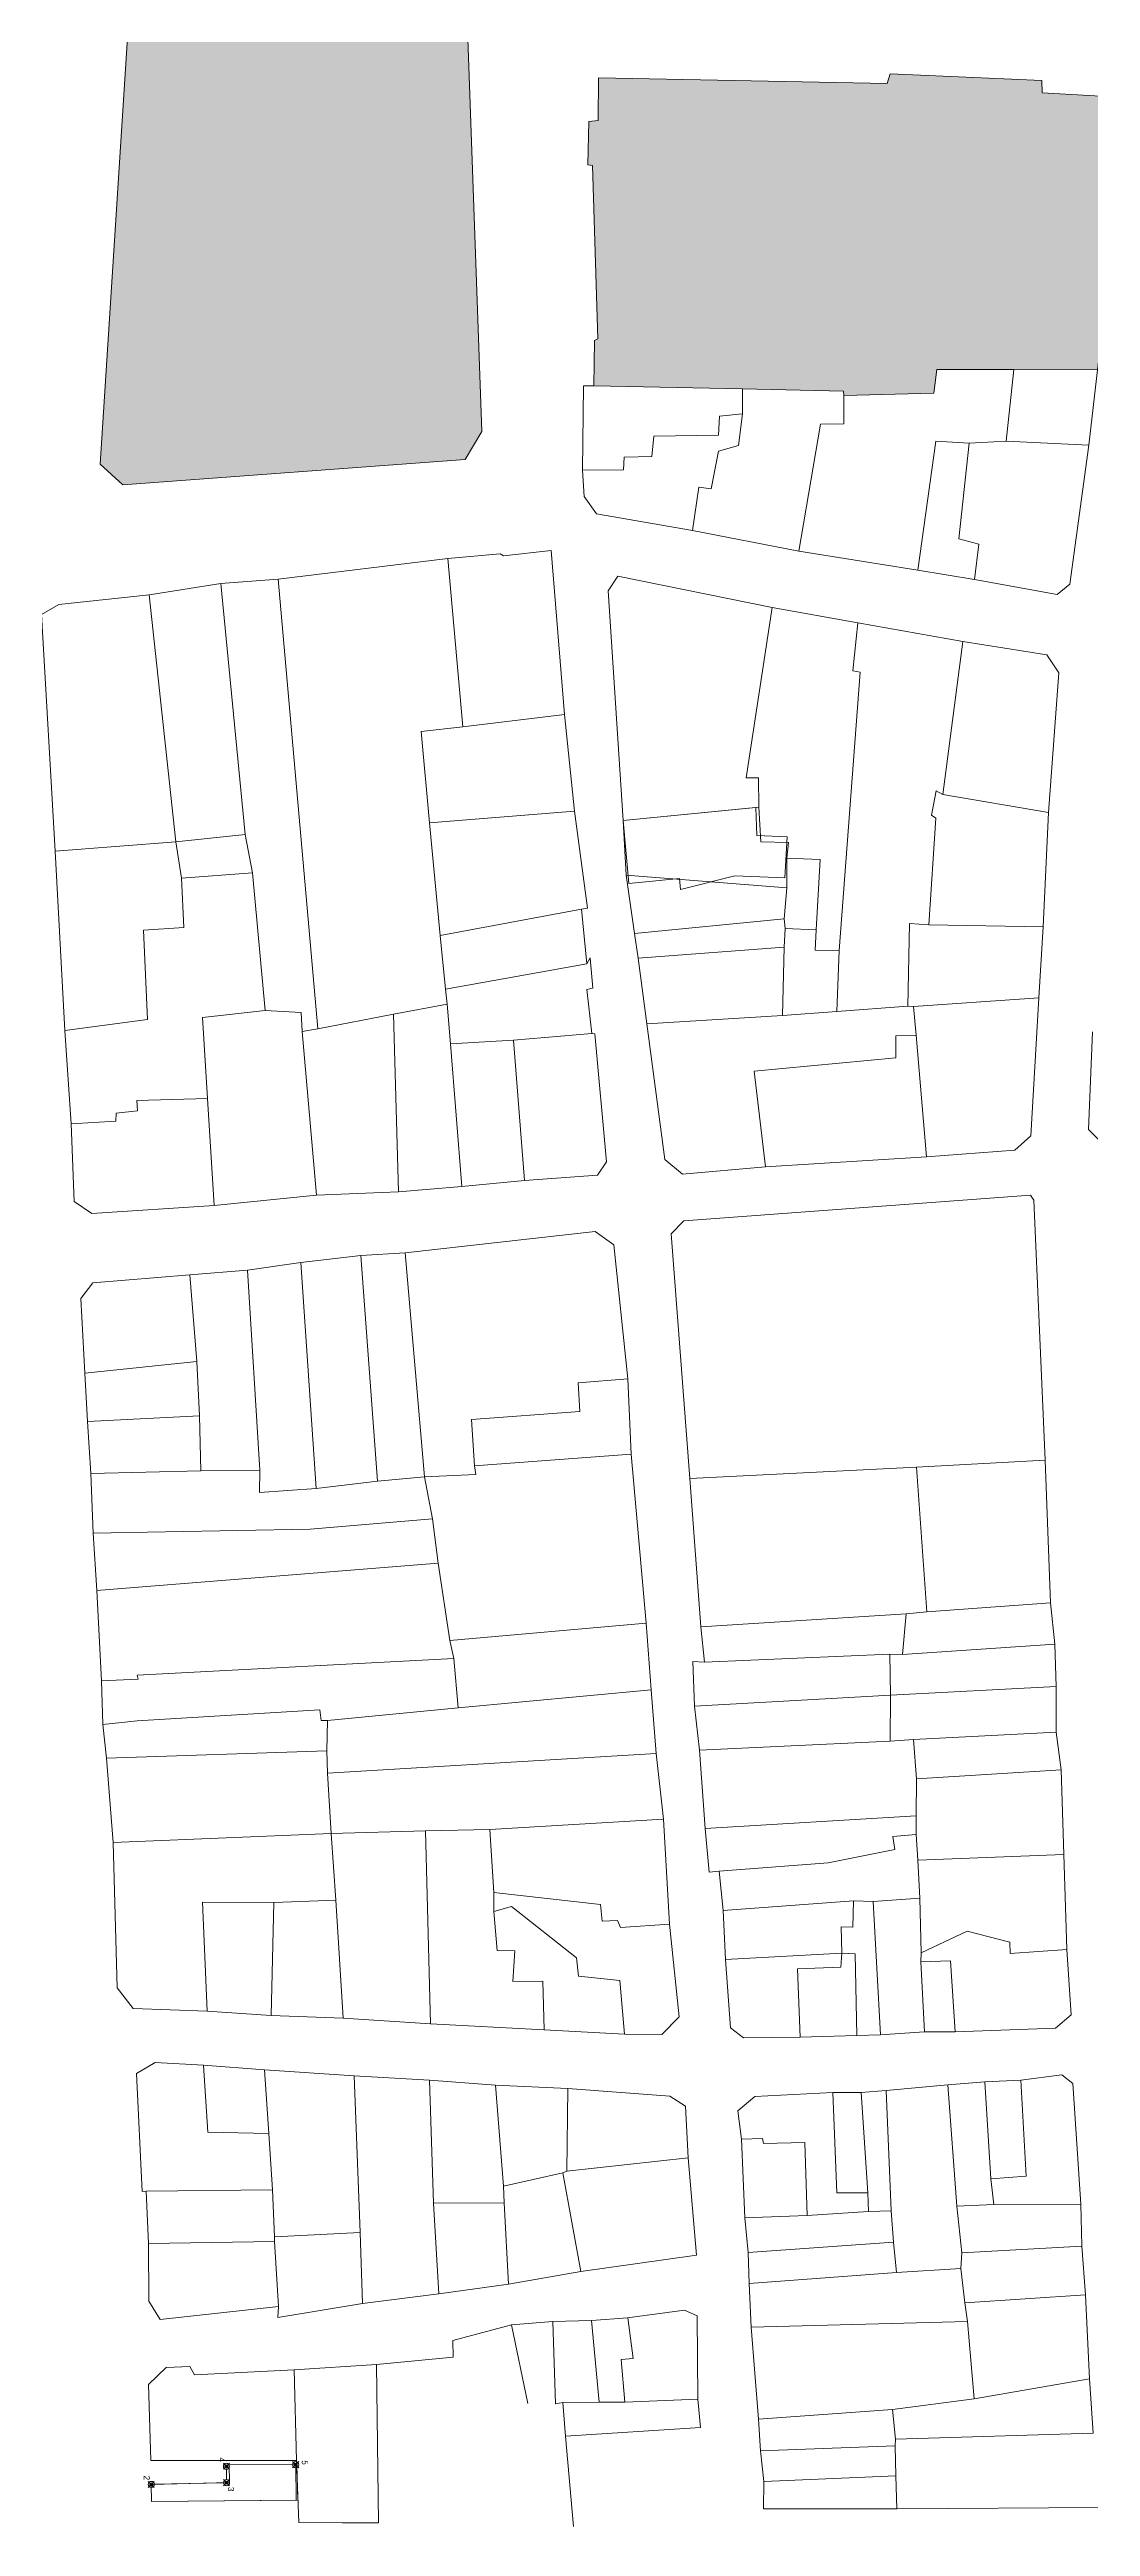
# Model space of a CAD drawing. Header units: millimetres. Extents: x 613361 to 614677, y 1317501 to 1318598.
# Drawn here: x 613640 to 613810.8, y 1317501.2 to 1317907.9 of the extents above; entities that cross this region are included whole.
import ezdxf
from ezdxf.enums import TextEntityAlignment as Align

# ---------------------------------------------------------------- set-up
doc = ezdxf.new("R2010")
doc.units = ezdxf.units.MM
doc.header["$PDMODE"] = 35
doc.header["$PDSIZE"] = 0.5
doc.layers.add('2', color=7, linetype='Continuous')
doc.layers.add('CVL_CUADCON_LIN', color=8, linetype='Continuous')
doc.styles.get("Standard").update_dxf_attribs({"font": 'TCCM____.TTF'})

msp = doc.modelspace()

# ---------------------------------------------------------------- hatches: boundary and pattern name
at = {"true_color": 0x939598}
h = msp.add_hatch(color=252, dxfattribs=at)
h.paths.add_polyline_path([(613977.27565, 1318184.40079), (613855.09465, 1318179.55379), (613858.63065, 1318118.32379), (613920.45265, 1318121.51279), (613922.78665, 1318089.78379), (613983.13065, 1318093.77779)])
h.paths.add_polyline_path([(613722.17065, 1318170.02479), (613719.49965, 1318174.47879), (613692.06265, 1318173.96979), (613691.59365, 1318159.64579), (613675.94365, 1318159.50779), (613667.96465, 1318159.71679), (613658.81565, 1318159.97079), (613659.40665, 1318130.71979), (613646.59465, 1318131.66479), (613629.00265, 1318133.24179), (613611.46165, 1318134.81979), (613600.32965, 1318135.31679), (613598.95665, 1318135.51179), (613598.97965, 1318123.72979), (613599.15665, 1318111.79579), (613599.58665, 1318075.68779), (613708.34465, 1318073.65479), (613712.39365, 1318076.21679)])
h.paths.add_polyline_path([(613708.24165, 1317920.42879), (613707.01165, 1317954.39879), (613702.92165, 1317958.33779), (613659.57165, 1317958.95879), (613655.63065, 1317955.33079), (613653.41365, 1317920.12279), (613648.24265, 1317839.78079), (613652.00965, 1317836.39079), (613708.16965, 1317840.54279), (613710.94965, 1317845.17479)])
h.paths.add_polyline_path([(613817.35365, 1317899.93479), (613802.92765, 1317900.74879), (613802.87065, 1317902.78079), (613777.98265, 1317903.86379), (613777.47865, 1317902.28779), (613730.09165, 1317903.19279), (613730.00965, 1317896.23379), (613728.48665, 1317896.02579), (613728.30265, 1317888.91479), (613729.11465, 1317888.81579), (613729.95365, 1317860.37479), (613729.44665, 1317860.06879), (613729.31465, 1317852.65279), (613753.74465, 1317852.17679), (613770.30265, 1317851.77679), (613770.35465, 1317851.06579), (613785.13265, 1317851.42079), (613785.63065, 1317855.33279), (613798.27665, 1317855.32579), (613811.98865, 1317855.27079)])

# ---------------------------------------------------------------- linework, layer by layer
at = {"layer": '2', "color": 1, "linetype": 'ByBlock', "lineweight": 0}
for p, q in [((613727.63865, 1317852.64679), (613727.47265, 1317838.78079)), ((613729.31465, 1317852.65279), (613727.63865, 1317852.64679)), ((613753.74465, 1317852.17679), (613729.31465, 1317852.65279)), ((613753.70465, 1317848.06279), (613753.74465, 1317852.17679)), ((613753.74465, 1317852.17679), (613770.30265, 1317851.77679)), ((613785.13265, 1317851.42079), (613785.63065, 1317855.33279)), ((613785.63065, 1317855.33279), (613798.27665, 1317855.32579)), ((613798.27665, 1317855.32579), (613796.98765, 1317843.53779)), ((613811.98865, 1317855.27079), (613798.27665, 1317855.32579)), ((613810.60065, 1317842.92379), (613811.98865, 1317855.27079)), ((613749.94765, 1317847.69479), (613753.70465, 1317848.06279)), ((613753.70465, 1317848.06279), (613753.05865, 1317842.87979)), ((613770.30265, 1317851.77679), (613770.35465, 1317851.06579)), ((613770.35465, 1317851.06579), (613785.13265, 1317851.42079)), ((613770.35465, 1317851.06579), (613770.36765, 1317846.39279)), ((613738.84365, 1317841.05379), (613739.13865, 1317844.40679)), ((613739.13865, 1317844.40679), (613749.80365, 1317844.54479)), ((613749.80365, 1317844.54479), (613749.94765, 1317847.69479)), ((613766.50765, 1317846.32879), (613762.95865, 1317825.49179)), ((613770.36765, 1317846.39279), (613766.50765, 1317846.32879)), ((613734.17665, 1317838.85379), (613734.27265, 1317840.93679)), ((613734.27265, 1317840.93679), (613738.84365, 1317841.05379)), ((613749.76065, 1317841.90379), (613748.55765, 1317835.75379)), ((613753.05865, 1317842.87979), (613749.76065, 1317841.90379)), ((613782.51965, 1317822.40979), (613785.45965, 1317843.54879)), ((613785.45965, 1317843.54879), (613790.94465, 1317843.26279)), ((613790.94465, 1317843.26279), (613789.20965, 1317827.51179)), ((613790.94465, 1317843.26279), (613796.98765, 1317843.53779)), ((613796.98765, 1317843.53779), (613810.60065, 1317842.92379)), ((613727.47265, 1317838.78079), (613734.17665, 1317838.85379)), ((613746.52565, 1317836.00079), (613745.52965, 1317828.88679)), ((613748.55765, 1317835.75379), (613746.52565, 1317836.00079)), ((613762.95865, 1317825.49179), (613745.52965, 1317828.88679)), ((613789.20965, 1317827.51179), (613792.51365, 1317826.65979)), ((613677.49565, 1317820.93479), (613705.36965, 1317824.28079)), ((613705.36965, 1317824.28079), (613707.78065, 1317796.65779)), ((613762.95865, 1317825.49179), (613782.51965, 1317822.40979)), ((613792.51365, 1317826.65979), (613791.81865, 1317820.86679)), ((613668.05165, 1317820.19179), (613656.32465, 1317818.32379)), ((613668.05165, 1317820.19179), (613677.49565, 1317820.93479)), ((613672.07365, 1317779.01379), (613668.05165, 1317820.19179)), ((613677.49565, 1317820.93479), (613683.99365, 1317747.10579)), ((613791.81865, 1317820.86679), (613782.51965, 1317822.40979)), ((613656.32465, 1317818.32379), (613660.70065, 1317777.80679)), ((613758.61565, 1317816.23379), (613754.32365, 1317788.28379)), ((613758.61565, 1317816.23379), (613772.63965, 1317813.74179)), ((613772.63965, 1317813.74179), (613771.84865, 1317805.86579)), ((613789.91565, 1317810.70179), (613772.63965, 1317813.74179)), ((613786.58165, 1317785.54879), (613789.91565, 1317810.70179)), ((613773.01765, 1317805.66679), (613769.58565, 1317759.94279)), ((613771.84865, 1317805.86579), (613773.01765, 1317805.66679)), ((613700.97665, 1317795.92379), (613707.78065, 1317796.65779)), ((613702.33765, 1317780.89379), (613700.97665, 1317795.92379)), ((613707.78065, 1317796.65779), (613724.48365, 1317798.69579)), ((613724.48365, 1317798.69579), (613726.15165, 1317782.80379)), ((613754.32365, 1317788.28379), (613756.35565, 1317788.29079)), ((613756.35565, 1317788.29079), (613756.41965, 1317783.46579)), ((613726.15165, 1317782.80379), (613702.33765, 1317780.89379)), ((613726.15165, 1317782.80379), (613728.27765, 1317766.91279)), ((613756.41965, 1317783.46579), (613734.12965, 1317781.30679)), ((613756.41965, 1317783.46579), (613756.73965, 1317777.77779)), ((613784.76165, 1317782.13979), (613785.51265, 1317786.15479)), ((613785.51265, 1317786.15479), (613786.58165, 1317785.54879)), ((613803.95865, 1317782.61179), (613786.58165, 1317785.54879)), ((613672.07365, 1317779.01379), (613660.70065, 1317777.80679)), ((613673.25865, 1317772.66879), (613672.07365, 1317779.01379)), ((613702.33765, 1317780.89379), (613704.06365, 1317762.41179)), ((613734.12965, 1317781.30679), (613734.61065, 1317772.31879)), ((613784.30265, 1317764.15779), (613785.47465, 1317781.68479)), ((613785.47465, 1317781.68479), (613784.76165, 1317782.13979)), ((613803.95865, 1317782.61179), (613803.09565, 1317763.81579)), ((613660.70065, 1317777.80679), (613640.89765, 1317776.26579)), ((613640.89765, 1317776.26579), (613642.45065, 1317746.81279)), ((613660.70065, 1317777.80679), (613661.63065, 1317771.81679)), ((613756.73965, 1317777.77779), (613761.25965, 1317777.69179)), ((613760.97565, 1317770.22479), (613761.01265, 1317775.10079)), ((613761.25965, 1317777.69179), (613761.01265, 1317775.10079)), ((613761.01265, 1317775.10079), (613766.44765, 1317774.86479)), ((613766.44765, 1317774.86479), (613765.81865, 1317763.33279)), ((613661.63065, 1317771.81679), (613673.25865, 1317772.66879)), ((613662.00865, 1317763.74179), (613661.63065, 1317771.81679)), ((613675.35165, 1317750.07379), (613673.25865, 1317772.66879)), ((613734.61065, 1317772.31879), (613760.97565, 1317770.22479)), ((613736.00865, 1317762.72379), (613734.61065, 1317772.31879)), ((613704.06365, 1317762.41179), (613727.31265, 1317766.70679)), ((613728.27765, 1317766.91279), (613727.31265, 1317766.70679)), ((613727.31265, 1317766.70679), (613728.14965, 1317757.77079)), ((613760.97565, 1317770.22479), (613760.58265, 1317765.14379)), ((613655.40765, 1317763.26179), (613662.00865, 1317763.74179)), ((613656.05665, 1317748.63679), (613655.40765, 1317763.26179)), ((613760.58265, 1317765.14379), (613736.00865, 1317762.72379)), ((613736.00865, 1317762.72379), (613736.57765, 1317758.71279)), ((613760.54465, 1317760.47079), (613760.73965, 1317763.56979)), ((613760.73965, 1317763.56979), (613760.58265, 1317765.14379)), ((613765.81865, 1317763.33279), (613760.73965, 1317763.56979)), ((613765.81865, 1317763.33279), (613765.67565, 1317759.98079)), ((613780.88565, 1317750.78779), (613781.15365, 1317764.35079)), ((613781.15365, 1317764.35079), (613784.30265, 1317764.15779)), ((613803.09565, 1317763.81579), (613784.30265, 1317764.15779)), ((613803.09565, 1317763.81579), (613802.36465, 1317752.18179)), ((613704.95165, 1317753.57679), (613704.06365, 1317762.41179)), ((613728.14965, 1317757.77079), (613728.70565, 1317758.73679)), ((613728.70565, 1317758.73679), (613729.12565, 1317753.76079)), ((613736.57765, 1317758.71279), (613760.54465, 1317760.47079)), ((613738.02865, 1317747.89979), (613736.57765, 1317758.71279)), ((613760.54465, 1317760.47079), (613760.26965, 1317749.29579)), ((613765.67565, 1317759.98079), (613769.58565, 1317759.94279)), ((613769.58565, 1317759.94279), (613769.20665, 1317749.93579)), ((613728.14965, 1317757.77079), (613704.95165, 1317753.57679)), ((613705.21165, 1317751.13979), (613696.42965, 1317749.48479)), ((613704.95165, 1317753.57679), (613705.21165, 1317751.13979)), ((613705.21165, 1317751.13979), (613705.78765, 1317744.64079)), ((613729.12565, 1317753.76079), (613728.16065, 1317753.55479)), ((613728.16065, 1317753.55479), (613728.99365, 1317746.29479)), ((613769.20665, 1317749.93579), (613780.88565, 1317750.78779)), ((613780.88565, 1317750.78779), (613781.79965, 1317750.74079)), ((613802.36465, 1317752.18179), (613781.79965, 1317750.74079)), ((613781.79965, 1317750.74079), (613782.21865, 1317746.01879)), ((613642.45065, 1317746.81279), (613656.05665, 1317748.63679)), ((613643.50765, 1317731.47679), (613642.45065, 1317746.81279)), ((613675.35165, 1317750.07379), (613665.09565, 1317748.92079)), ((613665.09565, 1317748.92079), (613665.89365, 1317735.66779)), ((613681.24365, 1317749.78879), (613675.35165, 1317750.07379)), ((613681.40465, 1317746.64079), (613681.24365, 1317749.78879)), ((613683.99365, 1317747.10579), (613681.40465, 1317746.64079)), ((613681.40465, 1317746.64079), (613683.76265, 1317719.77979)), ((613696.42965, 1317749.48479), (613683.99365, 1317747.10579)), ((613696.42965, 1317749.48479), (613697.27065, 1317720.33379)), ((613716.14665, 1317745.23479), (613728.99365, 1317746.29479)), ((613760.26965, 1317749.29579), (613738.02865, 1317747.89979)), ((613769.20665, 1317749.93579), (613760.26965, 1317749.29579)), ((613705.78765, 1317744.64079), (613716.14665, 1317745.23479)), ((613707.62865, 1317721.18179), (613705.78765, 1317744.64079)), ((613717.93665, 1317722.18179), (613716.14665, 1317745.23479)), ((613778.87665, 1317742.34979), (613755.62265, 1317740.13779)), ((613782.21865, 1317746.01879), (613778.86765, 1317745.95579)), ((613778.86765, 1317745.95579), (613778.87665, 1317742.34979)), ((613783.94865, 1317726.06279), (613782.21865, 1317746.01879)), ((613755.62265, 1317740.13779), (613757.49365, 1317724.44979)), ((613665.89365, 1317735.66779), (613654.26465, 1317735.32279)), ((613654.26465, 1317735.32279), (613654.37065, 1317733.59679)), ((613665.89365, 1317735.66779), (613667.00765, 1317718.09679)), ((613650.81965, 1317731.90779), (613643.50765, 1317731.47679)), ((613650.91765, 1317733.22879), (613650.81965, 1317731.90779)), ((613654.37065, 1317733.59679), (613650.91765, 1317733.22879)), ((613757.49365, 1317724.44979), (613783.94865, 1317726.06279)), ((613707.62865, 1317721.18179), (613717.93665, 1317722.18179)), ((613667.00765, 1317718.09679), (613683.76265, 1317719.77979)), ((613683.76265, 1317719.77979), (613697.27065, 1317720.33379)), ((613697.27065, 1317720.33379), (613707.62865, 1317721.18179)), ((613681.20265, 1317708.74879), (613691.05265, 1317709.84979)), ((613691.05265, 1317709.84979), (613698.36465, 1317710.33179)), ((613691.05265, 1317709.84979), (613693.79365, 1317672.83179)), ((613698.36465, 1317710.33179), (613701.51165, 1317673.51779)), ((613662.97565, 1317706.70579), (613672.47065, 1317707.44979)), ((613664.13165, 1317692.48879), (613662.97565, 1317706.70579)), ((613681.20265, 1317708.74879), (613672.47065, 1317707.44979)), ((613672.47065, 1317707.44979), (613674.48965, 1317674.64479)), ((613683.74065, 1317671.62879), (613681.20265, 1317708.74879)), ((613645.75165, 1317690.54679), (613664.13165, 1317692.48879)), ((613645.75165, 1317690.54679), (613646.17965, 1317682.62479)), ((613664.56165, 1317683.55079), (613664.13165, 1317692.48879)), ((613726.76165, 1317688.94279), (613734.88565, 1317689.63079)), ((613734.88565, 1317689.63079), (613735.42765, 1317677.23979)), ((613727.02865, 1317684.27079), (613726.76165, 1317688.94279)), ((613646.17965, 1317682.62479), (613664.56165, 1317683.55079)), ((613646.17965, 1317682.62479), (613646.71065, 1317674.09379)), ((613664.78965, 1317674.51079), (613664.56165, 1317683.55079)), ((613709.25665, 1317682.94079), (613727.02865, 1317684.27079)), ((613709.73365, 1317675.32379), (613709.25665, 1317682.94079)), ((613735.42765, 1317677.23979), (613709.73365, 1317675.32379)), ((613735.42765, 1317677.23979), (613737.88965, 1317649.51579)), ((613646.71065, 1317674.09379), (613664.78965, 1317674.51079)), ((613647.14365, 1317664.29179), (613646.71065, 1317674.09379)), ((613674.48965, 1317674.64479), (613664.78965, 1317674.51079)), ((613674.48965, 1317674.64479), (613674.44865, 1317670.98779)), ((613693.79365, 1317672.83179), (613701.51165, 1317673.51779)), ((613701.51165, 1317673.51779), (613709.94065, 1317673.90279)), ((613701.51165, 1317673.51779), (613702.85065, 1317666.66579)), ((613709.94065, 1317673.90279), (613709.73365, 1317675.32379)), ((613782.30965, 1317675.11379), (613745.08765, 1317673.25979)), ((613745.08765, 1317673.25979), (613746.88065, 1317648.93679)), ((613803.38265, 1317676.25179), (613782.30965, 1317675.11379)), ((613782.30965, 1317675.11379), (613783.99865, 1317651.34879)), ((613804.30965, 1317652.84079), (613803.38265, 1317676.25179)), ((613674.44865, 1317670.98779), (613683.74065, 1317671.62879)), ((613693.79365, 1317672.83179), (613683.74065, 1317671.62879)), ((613682.74365, 1317664.92179), (613647.14365, 1317664.29179)), ((613702.85065, 1317666.66579), (613682.74365, 1317664.92179)), ((613702.85065, 1317666.66579), (613703.73365, 1317659.35479)), ((613647.14365, 1317664.29179), (613647.72765, 1317654.89779)), ((613703.73365, 1317659.35479), (613647.72765, 1317654.89779)), ((613705.69765, 1317646.66379), (613703.73365, 1317659.35479)), ((613647.72765, 1317654.89779), (613648.47865, 1317640.06879)), ((613783.99865, 1317651.34879), (613804.30965, 1317652.84079)), ((613804.98865, 1317646.08779), (613804.30965, 1317652.84079)), ((613737.88965, 1317649.51579), (613705.69765, 1317646.66379)), ((613737.88965, 1317649.51579), (613738.73165, 1317638.54779)), ((613746.88065, 1317648.93679), (613780.59765, 1317651.03279)), ((613747.45465, 1317643.09779), (613746.88065, 1317648.93679)), ((613780.59765, 1317651.03279), (613780.00565, 1317644.37679)), ((613783.99865, 1317651.34879), (613780.59765, 1317651.03279)), ((613706.31565, 1317643.71979), (613705.69765, 1317646.66379)), ((613780.00565, 1317644.37679), (613804.98865, 1317646.08779)), ((613804.98865, 1317646.08779), (613805.21065, 1317639.12979)), ((613654.36765, 1317640.95279), (613706.31565, 1317643.71979)), ((613654.52165, 1317640.34379), (613654.36765, 1317640.95279)), ((613707.04865, 1317635.59579), (613706.31565, 1317643.71979)), ((613745.84865, 1317635.87979), (613745.57565, 1317643.19279)), ((613745.57565, 1317643.19279), (613747.45465, 1317643.09779)), ((613747.45465, 1317643.09779), (613777.92365, 1317644.42079)), ((613780.00565, 1317644.37679), (613777.92365, 1317644.42079)), ((613777.92365, 1317644.42079), (613778.04265, 1317637.71679)), ((613648.47865, 1317640.06879), (613654.52165, 1317640.34379)), ((613648.47865, 1317640.06879), (613648.70165, 1317632.85779)), ((613738.73165, 1317638.54779), (613707.04865, 1317635.59579)), ((613739.57265, 1317628.08779), (613738.73165, 1317638.54779)), ((613778.04265, 1317637.71679), (613745.84865, 1317635.87979)), ((613778.04265, 1317637.71679), (613777.96165, 1317630.14879)), ((613805.21065, 1317639.12979), (613778.04265, 1317637.71679)), ((613805.21065, 1317639.12979), (613805.23065, 1317631.61279)), ((613648.70165, 1317632.85779), (613654.33665, 1317633.48679)), ((613648.70165, 1317632.85779), (613649.32565, 1317627.32379)), ((613654.33665, 1317633.48679), (613684.34765, 1317635.26479)), ((613684.34765, 1317635.26479), (613684.55565, 1317633.53879)), ((613684.55565, 1317633.53879), (613685.57065, 1317633.54179)), ((613685.57065, 1317633.54179), (613685.48265, 1317628.56379)), ((613707.04865, 1317635.59579), (613685.57065, 1317633.54179)), ((613746.68065, 1317628.67079), (613745.84865, 1317635.87979)), ((613649.32565, 1317627.32379), (613685.48265, 1317628.56379)), ((613685.48265, 1317628.56379), (613685.59465, 1317624.90779)), ((613777.96165, 1317630.14879), (613746.68065, 1317628.67079)), ((613747.57965, 1317615.82379), (613746.68065, 1317628.67079)), ((613781.77065, 1317630.41579), (613777.96165, 1317630.14879)), ((613805.23065, 1317631.61279), (613781.77065, 1317630.41579)), ((613781.77065, 1317630.41579), (613782.29565, 1317623.96679)), ((613806.00965, 1317625.41879), (613805.23065, 1317631.61279)), ((613649.32565, 1317627.32379), (613650.37865, 1317613.51179)), ((613685.59465, 1317624.90779), (613739.57265, 1317628.08779)), ((613686.17965, 1317615.00479), (613685.59465, 1317624.90779)), ((613739.57265, 1317628.08779), (613740.76965, 1317617.32379)), ((613782.29565, 1317623.96679), (613806.00965, 1317625.41879)), ((613806.45365, 1317611.55379), (613806.00965, 1317625.41879)), ((613782.29565, 1317623.96679), (613782.21065, 1317617.87179)), ((613740.76965, 1317617.32379), (613712.23165, 1317615.65279)), ((613741.73065, 1317600.10879), (613740.76965, 1317617.32379)), ((613782.21065, 1317617.87179), (613747.57965, 1317615.82379)), ((613782.21065, 1317617.87179), (613782.21865, 1317614.82379)), ((613650.37865, 1317613.51179), (613686.17965, 1317615.00479)), ((613701.66865, 1317615.41279), (613686.17965, 1317615.00479)), ((613686.17965, 1317615.00479), (613686.97165, 1317604.03679)), ((613712.23165, 1317615.65279), (613701.66865, 1317615.41279)), ((613701.66865, 1317615.41279), (613702.51665, 1317583.72179)), ((613712.23165, 1317615.65279), (613712.86965, 1317605.29279)), ((613747.57965, 1317615.82379), (613748.25865, 1317608.61379)), ((613778.72165, 1317612.37379), (613767.80765, 1317610.15279)), ((613782.21865, 1317614.82379), (613778.41065, 1317614.50579)), ((613778.41065, 1317614.50579), (613778.72165, 1317612.37379)), ((613782.21865, 1317614.82379), (613782.48465, 1317610.60879)), ((613748.25865, 1317608.61379), (613749.88365, 1317608.82179)), ((613767.80765, 1317610.15279), (613749.88365, 1317608.82179)), ((613749.88365, 1317608.82179), (613750.56165, 1317602.32279)), ((613806.45365, 1317611.55379), (613782.48465, 1317610.60879)), ((613782.48465, 1317610.60879), (613782.85665, 1317604.36279)), ((613806.95265, 1317595.96279), (613806.45365, 1317611.55379)), ((613686.97165, 1317604.03679), (613676.76365, 1317603.64679)), ((613688.14165, 1317584.63879), (613686.97165, 1317604.03679)), ((613712.86965, 1317605.29279), (613730.39665, 1317603.32079)), ((613712.86965, 1317605.29279), (613712.87765, 1317602.19479)), ((613750.56165, 1317602.32279), (613771.93865, 1317603.91979)), ((613771.93865, 1317603.91979), (613771.84865, 1317599.60179)), ((613775.18965, 1317603.82879), (613771.93865, 1317603.91979)), ((613782.85665, 1317604.36279), (613775.18965, 1317603.82879)), ((613775.18965, 1317603.82879), (613776.36565, 1317581.94179)), ((613782.85665, 1317604.36279), (613783.03365, 1317595.37379)), ((613676.76365, 1317603.64679), (613665.08265, 1317603.70779)), ((613665.08265, 1317603.70779), (613665.84265, 1317585.83179)), ((613676.76365, 1317603.64679), (613676.35765, 1317585.10579)), ((613712.87765, 1317602.19479), (613715.77065, 1317603.01779)), ((613713.45365, 1317595.79679), (613712.87765, 1317602.19479)), ((613715.77065, 1317603.01779), (613726.45865, 1317594.57179)), ((613730.39665, 1317603.32079), (613730.65765, 1317600.57879)), ((613730.65765, 1317600.57879), (613733.19665, 1317600.68979)), ((613733.19665, 1317600.68979), (613733.70765, 1317599.52279)), ((613733.70765, 1317599.52279), (613741.73065, 1317600.10879)), ((613750.56165, 1317602.32279), (613750.93865, 1317594.29879)), ((613716.34865, 1317595.70579), (613713.45365, 1317595.79679)), ((613716.00665, 1317590.67579), (613716.34865, 1317595.70579)), ((613771.84865, 1317599.60179), (613769.91865, 1317599.64579)), ((613769.91865, 1317599.64579), (613770.03165, 1317595.32979)), ((613783.03365, 1317595.37379), (613790.59065, 1317598.95479)), ((613790.59065, 1317598.95479), (613797.60465, 1317597.14979)), ((613797.60465, 1317597.14979), (613797.66065, 1317595.27079)), ((613797.66065, 1317595.27079), (613806.95265, 1317595.96279)), ((613726.45865, 1317594.57179), (613726.82265, 1317591.57579)), ((613770.03165, 1317595.32979), (613750.93865, 1317594.29879)), ((613762.72565, 1317592.76479), (613769.88565, 1317593.04279)), ((613763.16265, 1317581.54179), (613762.72565, 1317592.76479)), ((613769.88565, 1317593.04279), (613770.03165, 1317595.32979)), ((613770.03165, 1317595.32979), (613772.21565, 1317595.23479)), ((613772.21565, 1317595.23479), (613772.50665, 1317581.82679)), ((613782.98665, 1317593.90079), (613783.03365, 1317595.37379)), ((613782.98665, 1317593.90079), (613787.86165, 1317594.06979)), ((613783.57665, 1317582.42379), (613782.98665, 1317593.90079)), ((613787.86165, 1317594.06979), (613788.65465, 1317582.44079)), ((613720.93365, 1317590.74379), (613716.00665, 1317590.67579)), ((613721.15765, 1317582.76979), (613720.93365, 1317590.74379)), ((613726.82265, 1317591.57579), (613733.57865, 1317590.83679)), ((613733.57865, 1317590.83679), (613734.36465, 1317582.05279)), ((613665.84265, 1317585.83179), (613676.35765, 1317585.10579)), ((613676.35765, 1317585.10579), (613688.14165, 1317584.63879)), ((613688.14165, 1317584.63879), (613702.51665, 1317583.72179)), ((613702.51665, 1317583.72179), (613721.15765, 1317582.76979)), ((613734.36465, 1317582.05279), (613721.15765, 1317582.76979)), ((613772.50665, 1317581.82679), (613763.16265, 1317581.54179)), ((613776.36565, 1317581.94179), (613772.50665, 1317581.82679)), ((613776.36565, 1317581.94179), (613783.57665, 1317582.42379)), ((613788.65465, 1317582.44079), (613783.57665, 1317582.42379)), ((613657.28265, 1317577.37179), (613654.23965, 1317575.58379)), ((613654.23965, 1317575.58379), (613655.15565, 1317556.18479)), ((613665.20665, 1317576.94179), (613657.28265, 1317577.37179)), ((613665.20665, 1317576.94179), (613665.94665, 1317565.97279)), ((613675.26465, 1317576.16279), (613665.20665, 1317576.94179)), ((613675.95265, 1317565.75279), (613675.26465, 1317576.16279)), ((613675.26465, 1317576.16279), (613689.99465, 1317575.19779)), ((613675.26465, 1317576.16279), (613675.95265, 1317565.75279)), ((613689.99465, 1317575.19779), (613690.92865, 1317549.44979)), ((613689.99465, 1317575.19779), (613702.33865, 1317574.47779)), ((613702.33865, 1317574.47779), (613703.00265, 1317554.26479)), ((613702.33865, 1317574.47779), (613713.15865, 1317573.65079)), ((613713.15865, 1317573.65079), (613714.47265, 1317557.09779)), ((613713.15865, 1317573.65079), (613725.04365, 1317573.13279)), ((613725.04365, 1317573.13279), (613724.87765, 1317559.57079)), ((613768.57065, 1317572.46779), (613769.22465, 1317556.01379)), ((613768.57065, 1317572.46779), (613773.19165, 1317572.43279)), ((613773.19165, 1317572.43279), (613777.30465, 1317572.80279)), ((613773.19165, 1317572.43279), (613774.30265, 1317555.98079)), ((613777.30465, 1317572.80279), (613787.40865, 1317573.70079)), ((613777.30465, 1317572.80279), (613778.11965, 1317553.04779)), ((613793.50165, 1317574.22879), (613787.40865, 1317573.70079)), ((613787.40865, 1317573.70079), (613788.88465, 1317553.79479)), ((613799.39265, 1317574.50279), (613793.50165, 1317574.22879)), ((613793.50165, 1317574.22879), (613794.51065, 1317558.28379)), ((613800.29865, 1317558.70979), (613799.39265, 1317574.50279)), ((613665.94665, 1317565.97279), (613675.95265, 1317565.75279)), ((613675.95265, 1317565.75279), (613676.58765, 1317556.46079)), ((613757.01165, 1317564.91179), (613753.55765, 1317564.79879)), ((613753.55765, 1317564.79879), (613754.10065, 1317551.89879)), ((613757.16565, 1317564.09979), (613757.01165, 1317564.91179)), ((613763.97065, 1317564.27479), (613757.16565, 1317564.09979)), ((613764.35865, 1317552.28979), (613763.97065, 1317564.27479)), ((613714.47265, 1317557.09779), (613724.21765, 1317559.26379)), ((613724.87765, 1317559.57079), (613724.21765, 1317559.26379)), ((613724.21765, 1317559.26379), (613727.15665, 1317543.07179)), ((613724.87765, 1317559.57079), (613744.78065, 1317561.72079)), ((613744.78065, 1317561.72079), (613746.19465, 1317545.72679)), ((613655.15565, 1317556.18479), (613655.81565, 1317556.23779)), ((613655.81565, 1317556.23779), (613676.58765, 1317556.46079)), ((613655.81565, 1317556.23779), (613656.19465, 1317547.65479)), ((613676.58765, 1317556.46079), (613676.91265, 1317548.74179)), ((613714.58165, 1317554.35479), (613714.47265, 1317557.09779)), ((613769.22465, 1317556.01379), (613774.30265, 1317555.98079)), ((613774.41265, 1317552.93379), (613774.30265, 1317555.98079)), ((613794.51065, 1317558.28379), (613800.29865, 1317558.70979)), ((613794.51065, 1317558.28379), (613794.97865, 1317554.06979)), ((613703.00265, 1317554.26479), (613714.58165, 1317554.35479)), ((613703.85565, 1317539.38579), (613703.00265, 1317554.26479)), ((613714.58165, 1317554.35479), (613715.27865, 1317540.99879)), ((613764.35865, 1317552.28979), (613754.10065, 1317551.89879)), ((613754.10065, 1317551.89879), (613754.62365, 1317546.21179)), ((613774.41265, 1317552.93379), (613764.35865, 1317552.28979)), ((613778.11965, 1317553.04779), (613774.41265, 1317552.93379)), ((613778.11965, 1317553.04779), (613778.48965, 1317547.86779)), ((613788.88465, 1317553.79479), (613794.97865, 1317554.06979)), ((613788.88465, 1317553.79479), (613789.71865, 1317546.12879)), ((613794.97865, 1317554.06979), (613809.24965, 1317554.11879)), ((613809.24965, 1317554.11879), (613809.42065, 1317547.21179)), ((613656.19465, 1317547.65479), (613676.91465, 1317547.97979)), ((613656.27065, 1317538.20779), (613656.19465, 1317547.65479)), ((613690.92865, 1317549.44979), (613676.91265, 1317548.74179)), ((613676.91265, 1317548.74179), (613676.91465, 1317547.97979)), ((613676.91465, 1317547.97979), (613677.55365, 1317537.31579)), ((613690.92865, 1317549.44979), (613691.31565, 1317537.81979)), ((613754.62365, 1317546.21179), (613778.48965, 1317547.86779)), ((613778.48965, 1317547.86779), (613779.01065, 1317542.89179)), ((613809.42065, 1317547.21179), (613789.71865, 1317546.12879)), ((613810.05165, 1317539.23979), (613809.42065, 1317547.21179)), ((613727.15665, 1317543.07179), (613715.27865, 1317540.99879)), ((613746.19465, 1317545.72679), (613727.15665, 1317543.07179)), ((613754.79065, 1317541.08279), (613754.62365, 1317546.21179)), ((613779.01065, 1317542.89179), (613754.79065, 1317541.08279)), ((613789.57265, 1317543.53779), (613779.01065, 1317542.89179)), ((613789.71865, 1317546.12879), (613789.57265, 1317543.53779)), ((613789.57265, 1317543.53779), (613790.19765, 1317537.95279)), ((613703.85565, 1317539.38579), (613691.31565, 1317537.81979)), ((613715.27865, 1317540.99879), (613703.85565, 1317539.38579)), ((613754.79065, 1317541.08279), (613755.16565, 1317533.92279)), ((613810.05165, 1317539.23979), (613790.19765, 1317537.95279)), ((613810.69865, 1317525.42579), (613810.05165, 1317539.23979)), ((613658.10765, 1317535.16679), (613656.27065, 1317538.20779)), ((613677.55365, 1317537.31579), (613658.10765, 1317535.16679)), ((613691.31565, 1317537.81979), (613677.45665, 1317535.53779)), ((613677.45665, 1317535.53779), (613677.55365, 1317537.31579)), ((613715.80465, 1317534.29679), (613722.55765, 1317534.87779)), ((613722.55765, 1317534.87779), (613728.90565, 1317535.05179)), ((613722.55765, 1317534.87779), (613723.00065, 1317521.36879)), ((613728.90565, 1317535.05179), (613734.89665, 1317535.47879)), ((613728.90565, 1317535.05179), (613730.21165, 1317521.59679)), ((613734.89665, 1317535.47879), (613735.77865, 1317528.77779)), ((613755.16565, 1317533.92279), (613790.66265, 1317534.85579)), ((613790.19765, 1317537.95279), (613790.66265, 1317534.85579)), ((613790.66265, 1317534.85579), (613791.76365, 1317522.16179)), ((613706.16165, 1317531.72379), (613715.80465, 1317534.29679)), ((613706.21965, 1317528.98179), (613706.16165, 1317531.72379)), ((613715.80465, 1317534.29679), (613718.47965, 1317521.40479)), ((613755.16565, 1317533.92279), (613756.32365, 1317518.84179)), ((613680.12065, 1317526.91179), (613693.62765, 1317527.82179)), ((613680.12065, 1317526.91179), (613680.51665, 1317512.03179)), ((613706.21965, 1317528.98179), (613693.62765, 1317527.82179)), ((613693.62765, 1317527.82179), (613693.95165, 1317501.81679)), ((613735.77865, 1317528.77779), (613733.79865, 1317528.61879)), ((613733.79865, 1317528.61879), (613734.42665, 1317521.61079)), ((613810.69865, 1317525.42579), (613791.76365, 1317522.16179)), ((613811.28165, 1317516.53979), (613810.69865, 1317525.42579)), ((613723.00065, 1317521.36879), (613724.21865, 1317521.57679)), ((613730.21165, 1317521.59679), (613724.21865, 1317521.57679)), ((613724.21865, 1317521.57679), (613724.63965, 1317516.04179)), ((613734.42665, 1317521.61079), (613730.21165, 1317521.59679)), ((613734.42665, 1317521.61079), (613746.41065, 1317522.10879)), ((613746.41065, 1317522.10879), (613746.82965, 1317517.43779)), ((613756.32365, 1317518.84179), (613778.36065, 1317520.43979)), ((613756.69265, 1317513.61079), (613756.32365, 1317518.84179)), ((613791.76365, 1317522.16179), (613778.36065, 1317520.43979)), ((613778.36065, 1317520.43979), (613778.83065, 1317515.56579)), ((613724.63965, 1317516.04179), (613746.82965, 1317517.43779)), ((613725.94965, 1317501.21479), (613724.63965, 1317516.04179)), ((613778.78365, 1317514.44779), (613756.69265, 1317513.61079)), ((613778.83065, 1317515.56579), (613778.78365, 1317514.44779)), ((613778.89865, 1317509.52179), (613778.78365, 1317514.44779)), ((613778.83065, 1317515.56579), (613811.28165, 1317516.53979)), ((613680.51665, 1317512.03179), (613656.59565, 1317512.05179)), ((613680.51665, 1317512.03179), (613680.89965, 1317501.87479)), ((613756.69265, 1317513.61079), (613757.21465, 1317508.58479)), ((613757.17565, 1317504.11479), (613757.21465, 1317508.58479)), ((613757.21465, 1317508.58479), (613778.89865, 1317509.52179)), ((613778.89865, 1317509.52179), (613779.06565, 1317504.08779)), ((613779.06565, 1317504.08779), (613757.17565, 1317504.11479)), ((613779.06565, 1317504.08779), (613812.27965, 1317504.30279)), ((613688.06065, 1317501.79679), (613680.89965, 1317501.87479)), ((613693.95165, 1317501.81679), (613688.06065, 1317501.79679))]:
    msp.add_line(p, q, dxfattribs=at)
for points in [[(613653.41365, 1317920.12279), (613648.24265, 1317839.78079), (613652.00965, 1317836.39079), (613708.16965, 1317840.54279), (613710.94965, 1317845.17479), (613708.24165, 1317920.42879)], [(613729.31465, 1317852.65279), (613729.44665, 1317860.06879), (613729.95365, 1317860.37479), (613729.11465, 1317888.81579), (613728.30265, 1317888.91479), (613728.48665, 1317896.02579), (613730.00965, 1317896.23379), (613730.09165, 1317903.19279), (613777.47865, 1317902.28779), (613777.98265, 1317903.86379), (613802.87065, 1317902.78079), (613802.92765, 1317900.74879), (613817.35365, 1317899.93479), (613811.98865, 1317855.27079)], [(613810.60065, 1317842.92379), (613807.46265, 1317820.10779), (613805.38565, 1317818.37379), (613791.81865, 1317820.86679)], [(613727.47265, 1317838.78079), (613727.73865, 1317834.46379), (613729.72665, 1317831.62679), (613745.52965, 1317828.88679)], [(613705.36965, 1317824.28079), (613713.94965, 1317825.07179), (613714.45865, 1317824.71779), (613722.32865, 1317825.60779), (613724.48365, 1317798.69579)], [(613734.12965, 1317781.30679), (613731.64065, 1317818.98579), (613733.25965, 1317821.37879), (613758.61565, 1317816.23379)], [(613640.89765, 1317776.26579), (613638.65965, 1317815.11379), (613641.49965, 1317816.74879), (613656.32465, 1317818.32379)], [(613789.91565, 1317810.70179), (613803.68565, 1317808.46379), (613805.67365, 1317805.52379), (613803.95865, 1317782.61179)], [(613783.94865, 1317726.06279), (613798.42065, 1317727.17879), (613801.05465, 1317729.52479), (613802.36465, 1317752.18179)], [(613728.99365, 1317746.29479), (613729.45065, 1317746.24479), (613731.38665, 1317725.22379), (613729.91965, 1317723.08579), (613717.93665, 1317722.18179)], [(613738.02865, 1317747.89979), (613740.98465, 1317725.61179), (613743.88565, 1317723.23479), (613757.49365, 1317724.44979)], [(613811.16665, 1317746.57379), (613810.49865, 1317730.57279), (613812.38265, 1317728.69979), (613835.18165, 1317730.55479)], [(613643.50765, 1317731.47679), (613643.99965, 1317718.72979), (613646.89965, 1317716.75879), (613667.00765, 1317718.09679)], [(613745.08765, 1317673.25979), (613742.03265, 1317713.42579), (613744.10965, 1317715.56579), (613800.97965, 1317719.77179), (613801.54065, 1317718.96179), (613803.38265, 1317676.25179)], [(613698.36465, 1317710.33179), (613729.53865, 1317713.78979), (613732.59165, 1317711.61579), (613734.88565, 1317689.63079)], [(613645.75165, 1317690.54679), (613645.10865, 1317702.83579), (613647.08265, 1317705.38279), (613662.97565, 1317706.70579)], [(613650.37865, 1317613.51179), (613651.05265, 1317589.64179), (613653.70265, 1317586.24779), (613665.84265, 1317585.83179)], [(613741.73065, 1317600.10879), (613743.29565, 1317584.87679), (613740.45965, 1317581.97179), (613734.36465, 1317582.05279)], [(613788.65465, 1317582.44079), (613805.10865, 1317583.00479), (613807.69265, 1317585.19779), (613806.95265, 1317595.96279)], [(613750.93865, 1317594.29879), (613751.73065, 1317583.07679), (613753.86865, 1317581.45879), (613763.16265, 1317581.54179)], [(613725.04365, 1317573.13279), (613741.80665, 1317571.86879), (613744.35065, 1317570.20179), (613744.78065, 1317561.72079)], [(613753.55765, 1317564.79879), (613752.93565, 1317569.46879), (613755.72265, 1317571.81479), (613768.57065, 1317572.46779)], [(613799.39265, 1317574.50279), (613806.14465, 1317575.33879), (613807.97765, 1317573.92279), (613809.24965, 1317554.11879)], [(613734.84665, 1317535.47879), (613744.18765, 1317536.72979), (613746.27265, 1317535.77179), (613746.41065, 1317522.10879)], [(613656.59565, 1317512.05179), (613656.20665, 1317524.54479), (613659.09365, 1317527.29779), (613663.00365, 1317527.46279), (613663.76965, 1317526.09479), (613680.12065, 1317526.91179)]]:
    msp.add_lwpolyline(points, dxfattribs=at)
at = {"layer": 'CVL_CUADCON_LIN', "color": 1, "linetype": 'ByBlock', "lineweight": 0, "ltscale": 0.5, "flags": 128}
for points in [[(613734.12965, 1317781.30679), (613755.92764, 1317783.41814)], [(613755.92764, 1317783.41814), (613756.05211, 1317778.81982)], [(613734.12965, 1317781.30679), (613735.07637, 1317770.94991)], [(613756.05211, 1317778.81982), (613761.04632, 1317778.57911)], [(613760.6762, 1317771.88928), (613761.03621, 1317778.5796)], [(613735.07637, 1317770.94991), (613743.38747, 1317771.75492)], [(613743.38747, 1317771.75492), (613743.56101, 1317769.96331)], [(613743.56101, 1317769.96331), (613752.48247, 1317772.20996), (613760.6762, 1317771.88928)], [(613743.56101, 1317769.96331), (613752.48247, 1317772.20996)], [(613760.6762, 1317771.88928), (613752.48247, 1317772.20996)], [(613680.36705, 1317511.35619), (613680.44902, 1317505.55677), (613656.69076, 1317505.32367), (613656.65125, 1317508.12339)], [(613669.021, 1317508.90104), (613668.99701, 1317510.60094)], [(613669.4464, 1317511.36112), (613679.86718, 1317511.34497)], [(613669.4464, 1317511.36112), (613669.48802, 1317508.41141)], [(613656.69082, 1317505.32367), (613656.65125, 1317508.12339), (613669.48802, 1317508.41141)], [(613656.69076, 1317505.32367), (613656.65125, 1317508.12339)], [(613657.15113, 1317508.13461), (613668.52818, 1317508.38988)], [(613656.69076, 1317505.32367), (613680.73963, 1317505.5567)]]:
    msp.add_lwpolyline(points, dxfattribs=at)
for points in [[(613735.07637, 1317770.94991), (613734.12965, 1317781.30679), (613755.92764, 1317783.41814), (613756.05211, 1317778.81982), (613761.04632, 1317778.57911), (613760.6762, 1317771.88928), (613752.48247, 1317772.20996), (613743.56101, 1317769.96331), (613743.38747, 1317771.75492)], [(613656.69082, 1317505.32343), (613656.65118, 1317508.12339), (613669.48802, 1317508.41141), (613669.4464, 1317511.36112), (613680.54213, 1317511.35611), (613680.73963, 1317505.5567)]]:
    msp.add_lwpolyline(points, close=True, dxfattribs=at)
at = {"layer": 'CVL_CUADCON_LIN', "color": 1, "linetype": 'ByBlock', "lineweight": 0, "ltscale": 0.5}
for centre in [(613668.98995, 1317511.10089), (613680.36705, 1317511.35619), (613656.65125, 1317508.12339), (613669.02805, 1317508.40109)]:
    msp.add_circle(centre, 0.5, dxfattribs=at)
for p in [(613668.98995, 1317511.10089), (613680.36705, 1317511.35619), (613656.65125, 1317508.12339), (613669.02805, 1317508.40109)]:
    msp.add_point(p, dxfattribs=at)

# ---------------------------------------------------------------- texts
for s, p in [('4', (613668.27005, 1317511.79499)), ('2', (613655.93135, 1317508.81749))]:
    msp.add_text(s, height=1, rotation=270, dxfattribs=at).set_placement(p, align=Align.MIDDLE_RIGHT)
msp.add_text('5', height=1, rotation=270, dxfattribs=at).set_placement((613681.06115, 1317512.07609), align=Align.BOTTOM_LEFT)
msp.add_text('3', height=1, rotation=270, dxfattribs=at).set_placement((613669.74795, 1317507.70699), align=Align.MIDDLE_LEFT)

doc.saveas('drawing.dxf')
